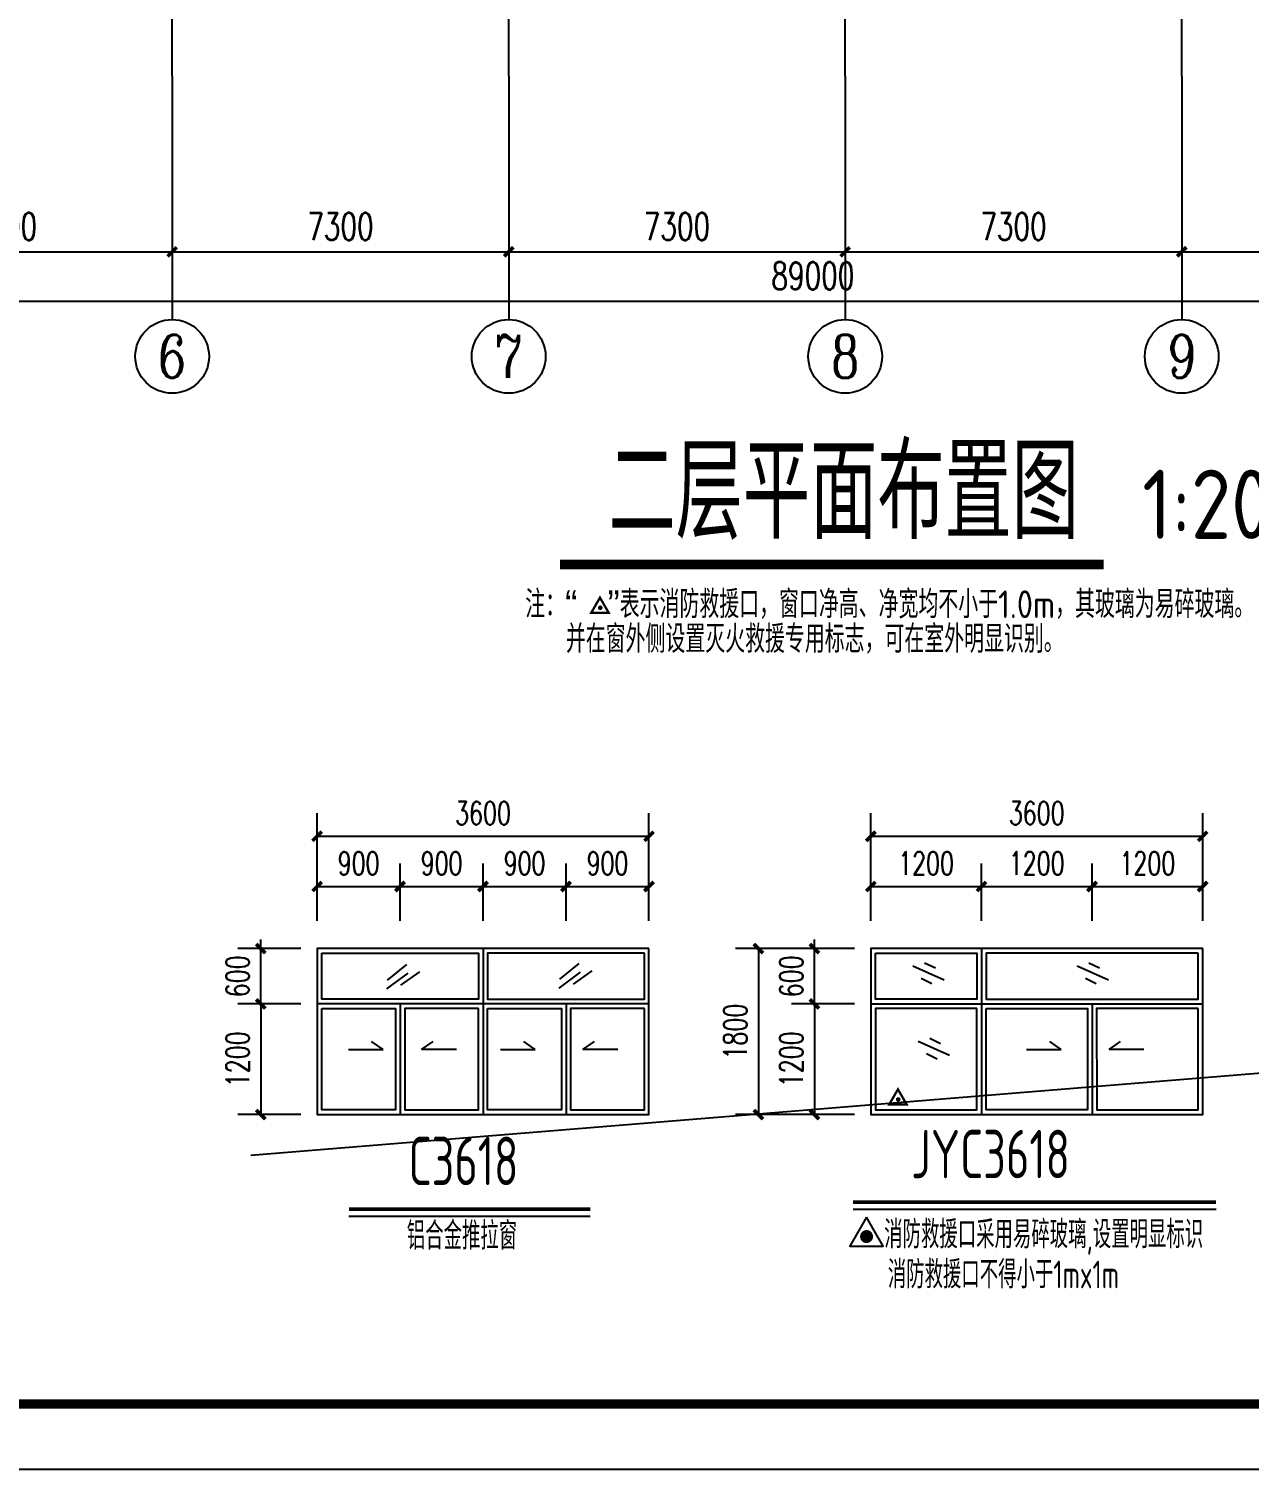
# Model space of a CAD drawing. Extents: x -89996 to 1006241, y -2176 to 440573.
# Drawn here: x 289552 to 316027, y 190896 to 222145 of the extents above; entities that cross this region are included whole.
import ezdxf
from ezdxf.enums import TextEntityAlignment as Align

# ---------------------------------------------------------------- set-up
doc = ezdxf.new("R2010")
doc.units = 0
doc.header["$LTSCALE"] = 1000
doc.header["$MEASUREMENT"] = 0
doc.linetypes.add('DOTE', pattern=[2.42, 2, -0.2, 0.02, -0.2])
for name, color, linetype in [('AXIS', 3, 'Continuous'), ('AXIS_TEXT', 7, 'Continuous'), ('DIM_SYMB', 3, 'Continuous'), ('DOTE', 1, 'DOTE'), ('Gzd', 1, 'Continuous'), ('PUB_TEXT', 7, 'Continuous'), ('PUB_TITLE', 4, 'Continuous'), ('REIN', 1, 'Continuous'), ('TEXT', 7, 'Continuous'), ('THICK', 6, 'Continuous'), ('THIN', 7, 'Continuous'), ('WALL', 9, 'Continuous')]:
    doc.layers.add(name, color=color, linetype=linetype)
doc.styles.add('-GBCBIGGBENOR', font='GBENOR.shx', dxfattribs={"bigfont": 'GBCBIG.shx'})
doc.styles.add('_TCH_AXIS', font='COMPLEX', dxfattribs={"bigfont": 'GBCBIG'})
doc.styles.add('_TCH_DIM_T3', font='SIMPLEX', dxfattribs={"width": 0.705882, "bigfont": 'GBCBIG'})
doc.styles.add('COMPLEX', font='COMPLEX')
doc.styles.get("Standard").update_dxf_attribs({"font": 'gbenor.shx', "bigfont": 'gbcbig.shx'})
doc.styles.add('标准字体', font='tssdeng.shx', dxfattribs={"width": 0.7, "bigfont": 'tssdchn.shx'})
doc.dimstyles.new('_TCH_ARCH&&200', dxfattribs={"dimtxt": 595, "dimasz": 200, "dimexe": 500, "dimexo": 600, "dimgap": 252.5, "dimtad": 1, "dimdec": 0, "dimzin": 0, "dimdsep": 46, "dimtxsty": '_TCH_DIM_T3', "dimblk": 'ARCHTICK', "dimcen": 0.09, "dimclrt": 7, "dimazin": 2, "dimtfac": 1, "dimtdec": 0, "dimtix": 1, "dimtmove": 2, "dimatfit": 3, "dimfxl": 0, "dimtolj": 1, "dimtzin": 0, "dimarcsym": 0})
doc.dimstyles.new('TCH-200-1', dxfattribs={"dimtxt": 595, "dimasz": 200, "dimexe": 500, "dimexo": 600, "dimgap": 252.5, "dimtad": 1, "dimdec": 0, "dimzin": 0, "dimdsep": 46, "dimtxsty": '_TCH_DIM_T3', "dimblk": 'ARCHTICK', "dimcen": 0.09, "dimclrd": 3, "dimclre": 3, "dimclrt": 7, "dimazin": 2, "dimtfac": 1, "dimtdec": 0, "dimtix": 1, "dimtmove": 2, "dimatfit": 3, "dimfxl": 0, "dimtolj": 1, "dimtzin": 0, "dimarcsym": 0})
doc.dimstyles.new('TCH-200-2', dxfattribs={"dimtxt": 500, "dimasz": 200, "dimexe": 500, "dimexo": 600, "dimgap": 252.5, "dimtad": 1, "dimdec": 0, "dimlfac": 0.5, "dimzin": 0, "dimdsep": 46, "dimtxsty": '_TCH_DIM_T3', "dimblk": 'ARCHTICK', "dimcen": 0.09, "dimclrd": 124, "dimclre": 124, "dimclrt": 7, "dimazin": 2, "dimtfac": 1, "dimtdec": 0, "dimtix": 1, "dimtmove": 2, "dimatfit": 3, "dimfxl": 0, "dimtolj": 1, "dimtzin": 0, "dimarcsym": 0})

# ---------------------------------------------------------------- blocks, each defined once
blk = doc.blocks.new('_AXISO')
blk.add_circle((0, 0), 0.5)
at = {"layer": 'AXIS_TEXT', "style": 'COMPLEX', "width": 1.041667}
blk.add_attdef('A', text='', height=0.56, dxfattribs=at).set_placement((-0.25, -0.28), (0.25, -0.28), align=Align.FIT)
blk = doc.blocks.new('_ArchTick')
at = {"color": 0, "linetype": 'ByBlock', "const_width": 0.4}
blk.add_lwpolyline([(-0.5, -0.5), (0.5, 0.5)], dxfattribs=at)
blk = doc.blocks.new('*D3009')
at = {"layer": 'AXIS', "color": 0, "lineweight": -2, "transparency": 16777216}
for p, q in [((24540, -627), (24540, -4337)), ((31840, -627), (31840, -4337)), ((24540, -3837), (31840, -3837))]:
    blk.add_line(p, q, dxfattribs=at)
at = {"layer": 'Defpoints', "color": 0, "transparency": 16777216}
for p in [(24540, -27), (31840, -27), (31840, -3837)]:
    blk.add_point(p, dxfattribs=at)
at = {"layer": 'AXIS', "color": 0, "lineweight": -2, "transparency": 16777216, "xscale": 200, "yscale": 200, "zscale": 200, "rotation": 180}
blk.add_blockref('_ArchTick', (24540, -3837), dxfattribs=at)
at = {"layer": 'AXIS', "color": 0, "lineweight": -2, "transparency": 16777216, "xscale": 200, "yscale": 200, "zscale": 200}
blk.add_blockref('_ArchTick', (31840, -3837), dxfattribs=at)
at = {"layer": 'AXIS', "color": 7, "transparency": 16777216, "insert": (28190, -3287), "char_height": 595, "attachment_point": 5, "style": '_TCH_DIM_T3'}
blk.add_mtext('\\A1;7300', dxfattribs=at)
blk = doc.blocks.new('*D3010')
at = {"layer": 'AXIS', "color": 0, "lineweight": -2, "transparency": 16777216}
for p, q in [((31840, -627), (31840, -4337)), ((39140, -627), (39140, -4337)), ((31840, -3837), (39140, -3837))]:
    blk.add_line(p, q, dxfattribs=at)
at = {"layer": 'Defpoints', "color": 0, "transparency": 16777216}
for p in [(31840, -27), (39140, -27), (39140, -3837)]:
    blk.add_point(p, dxfattribs=at)
at = {"layer": 'AXIS', "color": 0, "lineweight": -2, "transparency": 16777216, "xscale": 200, "yscale": 200, "zscale": 200, "rotation": 180}
blk.add_blockref('_ArchTick', (31840, -3837), dxfattribs=at)
at = {"layer": 'AXIS', "color": 0, "lineweight": -2, "transparency": 16777216, "xscale": 200, "yscale": 200, "zscale": 200}
blk.add_blockref('_ArchTick', (39140, -3837), dxfattribs=at)
at = {"layer": 'AXIS', "color": 7, "transparency": 16777216, "insert": (35490, -3287), "char_height": 595, "attachment_point": 5, "style": '_TCH_DIM_T3'}
blk.add_mtext('\\A1;7300', dxfattribs=at)
blk = doc.blocks.new('*D3011')
at = {"layer": 'AXIS', "color": 0, "lineweight": -2, "transparency": 16777216}
for p, q in [((39140, -627), (39140, -4337)), ((46440, -627), (46440, -4337)), ((39140, -3837), (46440, -3837))]:
    blk.add_line(p, q, dxfattribs=at)
at = {"layer": 'Defpoints', "color": 0, "transparency": 16777216}
for p in [(39140, -27), (46440, -27), (46440, -3837)]:
    blk.add_point(p, dxfattribs=at)
at = {"layer": 'AXIS', "color": 0, "lineweight": -2, "transparency": 16777216, "xscale": 200, "yscale": 200, "zscale": 200, "rotation": 180}
blk.add_blockref('_ArchTick', (39140, -3837), dxfattribs=at)
at = {"layer": 'AXIS', "color": 0, "lineweight": -2, "transparency": 16777216, "xscale": 200, "yscale": 200, "zscale": 200}
blk.add_blockref('_ArchTick', (46440, -3837), dxfattribs=at)
at = {"layer": 'AXIS', "color": 7, "transparency": 16777216, "insert": (42790, -3287), "char_height": 595, "attachment_point": 5, "style": '_TCH_DIM_T3'}
blk.add_mtext('\\A1;7300', dxfattribs=at)
blk = doc.blocks.new('*D3012')
at = {"layer": 'AXIS', "color": 0, "lineweight": -2, "transparency": 16777216}
for p, q in [((46440, -627), (46440, -4337)), ((53740, -627), (53740, -4337)), ((46440, -3837), (53740, -3837))]:
    blk.add_line(p, q, dxfattribs=at)
at = {"layer": 'Defpoints', "color": 0, "transparency": 16777216}
for p in [(46440, -27), (53740, -27), (53740, -3837)]:
    blk.add_point(p, dxfattribs=at)
at = {"layer": 'AXIS', "color": 0, "lineweight": -2, "transparency": 16777216, "xscale": 200, "yscale": 200, "zscale": 200, "rotation": 180}
blk.add_blockref('_ArchTick', (46440, -3837), dxfattribs=at)
at = {"layer": 'AXIS', "color": 0, "lineweight": -2, "transparency": 16777216, "xscale": 200, "yscale": 200, "zscale": 200}
blk.add_blockref('_ArchTick', (53740, -3837), dxfattribs=at)
at = {"layer": 'AXIS', "color": 7, "transparency": 16777216, "insert": (50090, -3287), "char_height": 595, "attachment_point": 5, "style": '_TCH_DIM_T3'}
blk.add_mtext('\\A1;7300', dxfattribs=at)
blk = doc.blocks.new('*D3013')
at = {"layer": 'AXIS', "color": 0, "lineweight": -2, "transparency": 16777216}
for p, q in [((53740, -627), (53740, -4337)), ((61040, -627), (61040, -4337)), ((53740, -3837), (61040, -3837))]:
    blk.add_line(p, q, dxfattribs=at)
at = {"layer": 'Defpoints', "color": 0, "transparency": 16777216}
for p in [(53740, -27), (61040, -27), (61040, -3837)]:
    blk.add_point(p, dxfattribs=at)
at = {"layer": 'AXIS', "color": 0, "lineweight": -2, "transparency": 16777216, "xscale": 200, "yscale": 200, "zscale": 200, "rotation": 180}
blk.add_blockref('_ArchTick', (53740, -3837), dxfattribs=at)
at = {"layer": 'AXIS', "color": 0, "lineweight": -2, "transparency": 16777216, "xscale": 200, "yscale": 200, "zscale": 200}
blk.add_blockref('_ArchTick', (61040, -3837), dxfattribs=at)
at = {"layer": 'AXIS', "color": 7, "transparency": 16777216, "insert": (57390, -3287), "char_height": 595, "attachment_point": 5, "style": '_TCH_DIM_T3'}
blk.add_mtext('\\A1;7300', dxfattribs=at)
blk = doc.blocks.new('*D57')
at = {"layer": 'Defpoints', "color": 0, "transparency": 16777216}
for p in [(262062, 222145), (351062, 222145), (351062, 216237)]:
    blk.add_point(p, dxfattribs=at)
at = {"layer": 'WALL', "color": 3, "lineweight": -2, "transparency": 16777216}
for p, q in [((262062, 221545), (262062, 215737)), ((351062, 221545), (351062, 215737)), ((262062, 216237), (351062, 216237))]:
    blk.add_line(p, q, dxfattribs=at)
at = {"layer": 'WALL', "color": 3, "lineweight": -2, "transparency": 16777216, "xscale": 200, "yscale": 200, "zscale": 200, "rotation": 180}
blk.add_blockref('_ArchTick', (262062, 216237), dxfattribs=at)
at = {"layer": 'WALL', "color": 3, "lineweight": -2, "transparency": 16777216, "xscale": 200, "yscale": 200, "zscale": 200}
blk.add_blockref('_ArchTick', (351062, 216237), dxfattribs=at)
at = {"layer": 'WALL', "color": 7, "transparency": 16777216, "insert": (306562, 216787), "char_height": 595, "attachment_point": 5, "style": '_TCH_DIM_T3'}
blk.add_mtext('\\A1;89000', dxfattribs=at)
blk = doc.blocks.new('A$C4C406FEF')
for p, q in [((2000, 1800), (2000, 0)), ((1169, 1627), (960, 1459)), ((3038, 1637), (2829, 1469)), ((1183, 1535), (953, 1362)), ((1312, 1549), (1106, 1403)), ((3052, 1546), (2822, 1372)), ((3181, 1560), (2976, 1413)), ((3800, 1200), (200, 1200)), ((1100, 1200), (1100, 0)), ((2900, 1200), (2900, 0)), ((916, 707), (791, 792)), ((1334, 707), (1459, 792)), ((2566, 707), (2441, 792)), ((3084, 707), (3209, 792)), ((539, 707), (916, 707)), ((1711, 707), (1334, 707)), ((2189, 707), (2566, 707)), ((3461, 707), (3084, 707))]:
    blk.add_line(p, q)
for points in [[(3800, 1800), (200, 1800), (200, 0), (3800, 0)], [(250, 1750), (1950, 1750), (1950, 1250), (250, 1250)], [(3750, 1750), (2050, 1750), (2050, 1250), (3750, 1250)], [(250, 1150), (1050, 1150), (1050, 50), (250, 50)], [(1950, 1150), (1150, 1150), (1150, 50), (1950, 50)], [(2050, 1150), (2850, 1150), (2850, 50), (2050, 50)], [(3750, 1150), (2950, 1150), (2950, 50), (3750, 50)]]:
    blk.add_lwpolyline(points, close=True)
blk = doc.blocks.new('*D257')
at = {"layer": 'AXIS', "color": 124, "linetype": 'ByBlock', "lineweight": -2, "transparency": 16777216}
for p, q in [((295451, 200990), (294083, 200990)), ((294583, 200990), (294583, 198590)), ((295451, 198590), (294083, 198590))]:
    blk.add_line(p, q, dxfattribs=at)
at = {"layer": 'Defpoints', "color": 0, "linetype": 'ByBlock', "transparency": 16777216}
for p in [(296051, 200990), (294583, 198590), (296051, 198590)]:
    blk.add_point(p, dxfattribs=at)
at = {"layer": 'AXIS', "color": 124, "linetype": 'ByBlock', "lineweight": -2, "transparency": 16777216, "xscale": 200, "yscale": 200, "zscale": 200}
for p, rotation in [((294583, 200990), 90), ((294583, 198590), 270)]:
    blk.add_blockref('_ArchTick', p, dxfattribs=dict(at, rotation=rotation))
at = {"layer": 'AXIS', "color": 7, "linetype": 'ByBlock', "transparency": 16777216, "insert": (294080, 199790), "char_height": 500, "attachment_point": 5, "rotation": 90, "style": '_TCH_DIM_T3'}
blk.add_mtext('\\A1;1200', dxfattribs=at)
blk = doc.blocks.new('*D258')
at = {"layer": 'AXIS', "color": 124, "linetype": 'ByBlock', "lineweight": -2, "transparency": 16777216}
for p, q in [((295451, 202190), (294083, 202190)), ((294583, 202190), (294583, 202390)), ((294583, 200990), (294583, 202190)), ((295451, 200990), (294083, 200990)), ((294583, 200990), (294583, 200790))]:
    blk.add_line(p, q, dxfattribs=at)
at = {"layer": 'Defpoints', "color": 0, "linetype": 'ByBlock', "transparency": 16777216}
for p in [(294583, 202190), (296051, 202190), (296051, 200990)]:
    blk.add_point(p, dxfattribs=at)
at = {"layer": 'AXIS', "color": 124, "linetype": 'ByBlock', "lineweight": -2, "transparency": 16777216, "xscale": 200, "yscale": 200, "zscale": 200}
for p, rotation in [((294583, 202190), 270), ((294583, 200990), 90)]:
    blk.add_blockref('_ArchTick', p, dxfattribs=dict(at, rotation=rotation))
at = {"layer": 'AXIS', "color": 7, "linetype": 'ByBlock', "transparency": 16777216, "insert": (294080, 201590), "char_height": 500, "attachment_point": 5, "rotation": 90, "style": '_TCH_DIM_T3'}
blk.add_mtext('\\A1;600', dxfattribs=at)
blk = doc.blocks.new('*D259')
at = {"layer": 'AXIS', "color": 124, "linetype": 'ByBlock', "lineweight": -2, "transparency": 16777216}
for p, q in [((295806, 202790), (295806, 204037)), ((297606, 202790), (297606, 204037)), ((295806, 203537), (297606, 203537))]:
    blk.add_line(p, q, dxfattribs=at)
at = {"layer": 'Defpoints', "color": 0, "linetype": 'ByBlock', "transparency": 16777216}
for p in [(297606, 203537), (295806, 202190), (297606, 202190)]:
    blk.add_point(p, dxfattribs=at)
at = {"layer": 'AXIS', "color": 124, "linetype": 'ByBlock', "lineweight": -2, "transparency": 16777216, "xscale": 200, "yscale": 200, "zscale": 200, "rotation": 180}
blk.add_blockref('_ArchTick', (295806, 203537), dxfattribs=at)
at = {"layer": 'AXIS', "color": 124, "linetype": 'ByBlock', "lineweight": -2, "transparency": 16777216, "xscale": 200, "yscale": 200, "zscale": 200}
blk.add_blockref('_ArchTick', (297606, 203537), dxfattribs=at)
at = {"layer": 'AXIS', "color": 7, "linetype": 'ByBlock', "transparency": 16777216, "insert": (296706, 204040), "char_height": 500, "attachment_point": 5, "style": '_TCH_DIM_T3'}
blk.add_mtext('\\A1;900', dxfattribs=at)
blk = doc.blocks.new('*D260')
at = {"layer": 'AXIS', "color": 124, "linetype": 'ByBlock', "lineweight": -2, "transparency": 16777216}
for p, q in [((297606, 202790), (297606, 204037)), ((299406, 202790), (299406, 204037)), ((297606, 203537), (299406, 203537))]:
    blk.add_line(p, q, dxfattribs=at)
at = {"layer": 'Defpoints', "color": 0, "linetype": 'ByBlock', "transparency": 16777216}
for p in [(299406, 203537), (297606, 202190), (299406, 202190)]:
    blk.add_point(p, dxfattribs=at)
at = {"layer": 'AXIS', "color": 124, "linetype": 'ByBlock', "lineweight": -2, "transparency": 16777216, "xscale": 200, "yscale": 200, "zscale": 200, "rotation": 180}
blk.add_blockref('_ArchTick', (297606, 203537), dxfattribs=at)
at = {"layer": 'AXIS', "color": 124, "linetype": 'ByBlock', "lineweight": -2, "transparency": 16777216, "xscale": 200, "yscale": 200, "zscale": 200}
blk.add_blockref('_ArchTick', (299406, 203537), dxfattribs=at)
at = {"layer": 'AXIS', "color": 7, "linetype": 'ByBlock', "transparency": 16777216, "insert": (298506, 204040), "char_height": 500, "attachment_point": 5, "style": '_TCH_DIM_T3'}
blk.add_mtext('\\A1;900', dxfattribs=at)
blk = doc.blocks.new('*D261')
at = {"layer": 'AXIS', "color": 124, "linetype": 'ByBlock', "lineweight": -2, "transparency": 16777216}
for p, q in [((295806, 202790), (295806, 205127)), ((303006, 202790), (303006, 205127)), ((295806, 204627), (303006, 204627))]:
    blk.add_line(p, q, dxfattribs=at)
at = {"layer": 'Defpoints', "color": 0, "linetype": 'ByBlock', "transparency": 16777216}
for p in [(303006, 204627), (295806, 202190), (303006, 202190)]:
    blk.add_point(p, dxfattribs=at)
at = {"layer": 'AXIS', "color": 124, "linetype": 'ByBlock', "lineweight": -2, "transparency": 16777216, "xscale": 200, "yscale": 200, "zscale": 200, "rotation": 180}
blk.add_blockref('_ArchTick', (295806, 204627), dxfattribs=at)
at = {"layer": 'AXIS', "color": 124, "linetype": 'ByBlock', "lineweight": -2, "transparency": 16777216, "xscale": 200, "yscale": 200, "zscale": 200}
blk.add_blockref('_ArchTick', (303006, 204627), dxfattribs=at)
at = {"layer": 'AXIS', "color": 7, "linetype": 'ByBlock', "transparency": 16777216, "insert": (299406, 205129), "char_height": 500, "attachment_point": 5, "style": '_TCH_DIM_T3'}
blk.add_mtext('\\A1;3600', dxfattribs=at)
blk = doc.blocks.new('*D262')
at = {"layer": 'AXIS', "color": 124, "linetype": 'ByBlock', "lineweight": -2, "transparency": 16777216}
for p, q in [((299406, 202790), (299406, 204037)), ((301206, 202790), (301206, 204037)), ((299406, 203537), (301206, 203537))]:
    blk.add_line(p, q, dxfattribs=at)
at = {"layer": 'Defpoints', "color": 0, "linetype": 'ByBlock', "transparency": 16777216}
for p in [(301206, 203537), (299406, 202190), (301206, 202190)]:
    blk.add_point(p, dxfattribs=at)
at = {"layer": 'AXIS', "color": 124, "linetype": 'ByBlock', "lineweight": -2, "transparency": 16777216, "xscale": 200, "yscale": 200, "zscale": 200, "rotation": 180}
blk.add_blockref('_ArchTick', (299406, 203537), dxfattribs=at)
at = {"layer": 'AXIS', "color": 124, "linetype": 'ByBlock', "lineweight": -2, "transparency": 16777216, "xscale": 200, "yscale": 200, "zscale": 200}
blk.add_blockref('_ArchTick', (301206, 203537), dxfattribs=at)
at = {"layer": 'AXIS', "color": 7, "linetype": 'ByBlock', "transparency": 16777216, "insert": (300306, 204040), "char_height": 500, "attachment_point": 5, "style": '_TCH_DIM_T3'}
blk.add_mtext('\\A1;900', dxfattribs=at)
blk = doc.blocks.new('*D263')
at = {"layer": 'AXIS', "color": 124, "linetype": 'ByBlock', "lineweight": -2, "transparency": 16777216}
for p, q in [((301206, 202790), (301206, 204037)), ((303006, 202790), (303006, 204037)), ((301206, 203537), (303006, 203537))]:
    blk.add_line(p, q, dxfattribs=at)
at = {"layer": 'Defpoints', "color": 0, "linetype": 'ByBlock', "transparency": 16777216}
for p in [(303006, 203537), (301206, 202190), (303006, 202190)]:
    blk.add_point(p, dxfattribs=at)
at = {"layer": 'AXIS', "color": 124, "linetype": 'ByBlock', "lineweight": -2, "transparency": 16777216, "xscale": 200, "yscale": 200, "zscale": 200, "rotation": 180}
blk.add_blockref('_ArchTick', (301206, 203537), dxfattribs=at)
at = {"layer": 'AXIS', "color": 124, "linetype": 'ByBlock', "lineweight": -2, "transparency": 16777216, "xscale": 200, "yscale": 200, "zscale": 200}
blk.add_blockref('_ArchTick', (303006, 203537), dxfattribs=at)
at = {"layer": 'AXIS', "color": 7, "linetype": 'ByBlock', "transparency": 16777216, "insert": (302106, 204040), "char_height": 500, "attachment_point": 5, "style": '_TCH_DIM_T3'}
blk.add_mtext('\\A1;900', dxfattribs=at)
blk = doc.blocks.new('*D228')
at = {"layer": 'AXIS', "color": 124, "linetype": 'ByBlock', "lineweight": -2, "transparency": 16777216}
for p, q in [((307462, 200990), (306094, 200990)), ((306594, 200990), (306594, 198590)), ((307462, 198590), (306094, 198590))]:
    blk.add_line(p, q, dxfattribs=at)
at = {"layer": 'Defpoints', "color": 0, "linetype": 'ByBlock', "transparency": 16777216}
for p in [(308062, 200990), (306594, 198590), (308062, 198590)]:
    blk.add_point(p, dxfattribs=at)
at = {"layer": 'AXIS', "color": 124, "linetype": 'ByBlock', "lineweight": -2, "transparency": 16777216, "xscale": 200, "yscale": 200, "zscale": 200}
for p, rotation in [((306594, 200990), 90), ((306594, 198590), 270)]:
    blk.add_blockref('_ArchTick', p, dxfattribs=dict(at, rotation=rotation))
at = {"layer": 'AXIS', "color": 7, "linetype": 'ByBlock', "transparency": 16777216, "insert": (306092, 199790), "char_height": 500, "attachment_point": 5, "rotation": 90, "style": '_TCH_DIM_T3'}
blk.add_mtext('\\A1;1200', dxfattribs=at)
blk = doc.blocks.new('*D229')
at = {"layer": 'AXIS', "color": 124, "linetype": 'ByBlock', "lineweight": -2, "transparency": 16777216}
for p, q in [((307462, 202190), (306094, 202190)), ((306594, 202190), (306594, 202390)), ((306594, 200990), (306594, 202190)), ((307462, 200990), (306094, 200990)), ((306594, 200990), (306594, 200790))]:
    blk.add_line(p, q, dxfattribs=at)
at = {"layer": 'Defpoints', "color": 0, "linetype": 'ByBlock', "transparency": 16777216}
for p in [(306594, 202190), (308062, 202190), (308062, 200990)]:
    blk.add_point(p, dxfattribs=at)
at = {"layer": 'AXIS', "color": 124, "linetype": 'ByBlock', "lineweight": -2, "transparency": 16777216, "xscale": 200, "yscale": 200, "zscale": 200}
for p, rotation in [((306594, 202190), 270), ((306594, 200990), 90)]:
    blk.add_blockref('_ArchTick', p, dxfattribs=dict(at, rotation=rotation))
at = {"layer": 'AXIS', "color": 7, "linetype": 'ByBlock', "transparency": 16777216, "insert": (306092, 201590), "char_height": 500, "attachment_point": 5, "rotation": 90, "style": '_TCH_DIM_T3'}
blk.add_mtext('\\A1;600', dxfattribs=at)
blk = doc.blocks.new('*D230')
at = {"layer": 'AXIS', "color": 124, "linetype": 'ByBlock', "lineweight": -2, "transparency": 16777216}
for p, q in [((307310, 202190), (304881, 202190)), ((305381, 202190), (305381, 198590)), ((307310, 198590), (304881, 198590))]:
    blk.add_line(p, q, dxfattribs=at)
at = {"layer": 'Defpoints', "color": 0, "linetype": 'ByBlock', "transparency": 16777216}
for p in [(307910, 202190), (305381, 198590), (307910, 198590)]:
    blk.add_point(p, dxfattribs=at)
at = {"layer": 'AXIS', "color": 124, "linetype": 'ByBlock', "lineweight": -2, "transparency": 16777216, "xscale": 200, "yscale": 200, "zscale": 200}
for p, rotation in [((305381, 202190), 90), ((305381, 198590), 270)]:
    blk.add_blockref('_ArchTick', p, dxfattribs=dict(at, rotation=rotation))
at = {"layer": 'AXIS', "color": 7, "linetype": 'ByBlock', "transparency": 16777216, "insert": (304878, 200390), "char_height": 500, "attachment_point": 5, "rotation": 90, "style": '_TCH_DIM_T3'}
blk.add_mtext('\\A1;1800', dxfattribs=at)
blk = doc.blocks.new('*D231')
at = {"layer": 'AXIS', "color": 124, "linetype": 'ByBlock', "lineweight": -2, "transparency": 16777216}
for p, q in [((307818, 202790), (307818, 204037)), ((310218, 202790), (310218, 204037)), ((307818, 203537), (310218, 203537))]:
    blk.add_line(p, q, dxfattribs=at)
at = {"layer": 'Defpoints', "color": 0, "linetype": 'ByBlock', "transparency": 16777216}
for p in [(310218, 203537), (307818, 202190), (310218, 202190)]:
    blk.add_point(p, dxfattribs=at)
at = {"layer": 'AXIS', "color": 124, "linetype": 'ByBlock', "lineweight": -2, "transparency": 16777216, "xscale": 200, "yscale": 200, "zscale": 200, "rotation": 180}
blk.add_blockref('_ArchTick', (307818, 203537), dxfattribs=at)
at = {"layer": 'AXIS', "color": 124, "linetype": 'ByBlock', "lineweight": -2, "transparency": 16777216, "xscale": 200, "yscale": 200, "zscale": 200}
blk.add_blockref('_ArchTick', (310218, 203537), dxfattribs=at)
at = {"layer": 'AXIS', "color": 7, "linetype": 'ByBlock', "transparency": 16777216, "insert": (309018, 204040), "char_height": 500, "attachment_point": 5, "style": '_TCH_DIM_T3'}
blk.add_mtext('\\A1;1200', dxfattribs=at)
blk = doc.blocks.new('*D232')
at = {"layer": 'AXIS', "color": 124, "linetype": 'ByBlock', "lineweight": -2, "transparency": 16777216}
for p, q in [((307818, 202790), (307818, 205127)), ((315018, 202790), (315018, 205127)), ((307818, 204627), (315018, 204627))]:
    blk.add_line(p, q, dxfattribs=at)
at = {"layer": 'Defpoints', "color": 0, "linetype": 'ByBlock', "transparency": 16777216}
for p in [(315018, 204627), (307818, 202190), (315018, 202190)]:
    blk.add_point(p, dxfattribs=at)
at = {"layer": 'AXIS', "color": 124, "linetype": 'ByBlock', "lineweight": -2, "transparency": 16777216, "xscale": 200, "yscale": 200, "zscale": 200, "rotation": 180}
blk.add_blockref('_ArchTick', (307818, 204627), dxfattribs=at)
at = {"layer": 'AXIS', "color": 124, "linetype": 'ByBlock', "lineweight": -2, "transparency": 16777216, "xscale": 200, "yscale": 200, "zscale": 200}
blk.add_blockref('_ArchTick', (315018, 204627), dxfattribs=at)
at = {"layer": 'AXIS', "color": 7, "linetype": 'ByBlock', "transparency": 16777216, "insert": (311418, 205129), "char_height": 500, "attachment_point": 5, "style": '_TCH_DIM_T3'}
blk.add_mtext('\\A1;3600', dxfattribs=at)
blk = doc.blocks.new('*D233')
at = {"layer": 'AXIS', "color": 124, "linetype": 'ByBlock', "lineweight": -2, "transparency": 16777216}
for p, q in [((310218, 202790), (310218, 204037)), ((312618, 202790), (312618, 204037)), ((310218, 203537), (312618, 203537))]:
    blk.add_line(p, q, dxfattribs=at)
at = {"layer": 'Defpoints', "color": 0, "linetype": 'ByBlock', "transparency": 16777216}
for p in [(312618, 203537), (310218, 202190), (312618, 202190)]:
    blk.add_point(p, dxfattribs=at)
at = {"layer": 'AXIS', "color": 124, "linetype": 'ByBlock', "lineweight": -2, "transparency": 16777216, "xscale": 200, "yscale": 200, "zscale": 200, "rotation": 180}
blk.add_blockref('_ArchTick', (310218, 203537), dxfattribs=at)
at = {"layer": 'AXIS', "color": 124, "linetype": 'ByBlock', "lineweight": -2, "transparency": 16777216, "xscale": 200, "yscale": 200, "zscale": 200}
blk.add_blockref('_ArchTick', (312618, 203537), dxfattribs=at)
at = {"layer": 'AXIS', "color": 7, "linetype": 'ByBlock', "transparency": 16777216, "insert": (311418, 204040), "char_height": 500, "attachment_point": 5, "style": '_TCH_DIM_T3'}
blk.add_mtext('\\A1;1200', dxfattribs=at)
blk = doc.blocks.new('*D234')
at = {"layer": 'AXIS', "color": 124, "linetype": 'ByBlock', "lineweight": -2, "transparency": 16777216}
for p, q in [((312618, 202790), (312618, 204037)), ((315018, 202790), (315018, 204037)), ((312618, 203537), (315018, 203537))]:
    blk.add_line(p, q, dxfattribs=at)
at = {"layer": 'Defpoints', "color": 0, "linetype": 'ByBlock', "transparency": 16777216}
for p in [(315018, 203537), (312618, 202190), (315018, 202190)]:
    blk.add_point(p, dxfattribs=at)
at = {"layer": 'AXIS', "color": 124, "linetype": 'ByBlock', "lineweight": -2, "transparency": 16777216, "xscale": 200, "yscale": 200, "zscale": 200, "rotation": 180}
blk.add_blockref('_ArchTick', (312618, 203537), dxfattribs=at)
at = {"layer": 'AXIS', "color": 124, "linetype": 'ByBlock', "lineweight": -2, "transparency": 16777216, "xscale": 200, "yscale": 200, "zscale": 200}
blk.add_blockref('_ArchTick', (315018, 203537), dxfattribs=at)
at = {"layer": 'AXIS', "color": 7, "linetype": 'ByBlock', "transparency": 16777216, "insert": (313818, 204040), "char_height": 500, "attachment_point": 5, "style": '_TCH_DIM_T3'}
blk.add_mtext('\\A1;1200', dxfattribs=at)
blk = doc.blocks.new('A$C3A647AB8')
at = {"layer": 'AXIS'}
for p, q in [((31840, -26.8), (31840, -5307.8)), ((39140, -26.8), (39140, -5307.8)), ((46440, -26.8), (46440, -5307.8)), ((53740, -26.8), (53740, -5307.8))]:
    blk.add_line(p, q, dxfattribs=at)
at = {"layer": 'DOTE'}
for p, q in [((31840, -26.8), (31840, 41826.8)), ((39140, -26.8), (39140, 41826.8)), ((46440, -26.8), (46440, 41826.8)), ((53740, -26.8), (53740, 41826.8))]:
    blk.add_line(p, q, dxfattribs=at)
at = {"layer": 'AXIS'}
ref = blk.add_blockref('_AXISO', (31840, -6107.8), dxfattribs=dict(at, xscale=1600, yscale=1600, zscale=1600))
ref.add_attrib('A', '6', dxfattribs={"layer": 'AXIS_TEXT', "height": 931.9, "style": '_TCH_AXIS'}).set_placement((31529.4, -6573.7), (32150.6, -6573.7), align=Align.FIT)
ref = blk.add_blockref('_AXISO', (39140, -6107.8), dxfattribs=dict(at, xscale=1600, yscale=1600, zscale=1600))
ref.add_attrib('A', '7', dxfattribs={"layer": 'AXIS_TEXT', "height": 931.9, "style": '_TCH_AXIS'}).set_placement((38829.4, -6573.7), (39450.6, -6573.7), align=Align.FIT)
ref = blk.add_blockref('_AXISO', (46440, -6107.8), dxfattribs=dict(at, xscale=1600, yscale=1600, zscale=1600))
ref.add_attrib('A', '8', dxfattribs={"layer": 'AXIS_TEXT', "height": 931.9, "style": '_TCH_AXIS'}).set_placement((46129.4, -6573.7), (46750.6, -6573.7), align=Align.FIT)
ref = blk.add_blockref('_AXISO', (53740, -6107.8), dxfattribs=dict(at, xscale=1600, yscale=1600, zscale=1600))
ref.add_attrib('A', '9', dxfattribs={"layer": 'AXIS_TEXT', "height": 931.9, "style": '_TCH_AXIS'}).set_placement((53429.4, -6573.7), (54050.6, -6573.7), align=Align.FIT)
for p1, p2, picture, middle in [((24540, -26.8), (31840, -26.8), '*D3009', (28190, -3286.6)), ((31840, -26.8), (39140, -26.8), '*D3010', (35490, -3286.6)), ((39140, -26.8), (46440, -26.8), '*D3011', (42790, -3286.6)), ((46440, -26.8), (53740, -26.8), '*D3012', (50090, -3286.6)), ((53740, -26.8), (61040, -26.8), '*D3013', (57390, -3286.6))]:
    dim = blk.add_aligned_dim(p1=p1, p2=p2, distance=-3809.8, dimstyle='_TCH_ARCH&&200', dxfattribs=at)
    dim.commit()
    dim.dimension.update_dxf_attribs({"geometry": picture, "text_midpoint": middle})

msp = doc.modelspace()

# ---------------------------------------------------------------- linework, layer by layer
for p, q in [((294367.92, 197711.78), (366794.07, 203609.43)), ((310217.72, 202190.19), (310217.75, 198590.2)), ((308982.56, 201883.91), (309217.88, 201769.78)), ((312547.15, 201883.91), (312782.47, 201769.78)), ((308733.3, 201819.81), (309409.93, 201514.59)), ((312297.89, 201819.81), (312974.52, 201514.59)), ((308910.16, 201548.11), (309145.48, 201433.98)), ((312474.75, 201548.11), (312710.07, 201433.98)), ((307817.74, 200990.2), (315017.8, 200990.2)), ((312617.72, 200990.22), (312617.76, 198590.22)), ((308846.83, 200183.51), (309523.45, 199878.29)), ((309096.08, 200247.6), (309331.41, 200133.48)), ((311196.22, 200004.38), (311949.61, 200004.39)), ((311949.61, 200004.39), (311699.93, 200173.28)), ((312986.38, 200004.4), (313236.05, 200173.3)), ((313739.77, 200004.41), (312986.38, 200004.4)), ((309023.69, 199911.8), (309259.01, 199797.68))]:
    msp.add_line(p, q)
for points in [[(315017.8, 202190.19), (307817.74, 202190.19), (307817.74, 198590.2), (315017.8, 198590.2)], [(307916.96, 202090.19), (310117.08, 202090.17), (310117.08, 201090.17), (307916.96, 201090.19)], [(314918.51, 202090.25), (310318.35, 202090.17), (310318.37, 201090.17), (314918.53, 201090.25)], [(310117.75, 200890.19), (307917.62, 200890.19), (307917.62, 198690.2), (310117.75, 198690.2)], [(310317.7, 200890.19), (312517.72, 200890.22), (312517.76, 198690.22), (310317.74, 198690.2)], [(314917.87, 200890.24), (312717.72, 200890.22), (312717.76, 198690.22), (314917.91, 198690.25)]]:
    msp.add_lwpolyline(points, close=True)
at = {"layer": 'DIM_SYMB', "const_width": 210}
msp.add_lwpolyline([(301075.02, 210525.24), (312866.3, 210525.24)], dxfattribs=at)
at = {"layer": 'Gzd'}
msp.add_lwpolyline([(307724.44, 196364.97), (307361.41, 195736.19), (308087.47, 195736.19)], close=True, dxfattribs=at)
at = {"layer": 'PUB_TITLE'}
msp.add_lwpolyline([(242853.86, 190896.12), (391453.86, 190896.12), (391453.86, 274896.12), (242853.86, 274896.12)], close=True, dxfattribs=at)
at = {"layer": 'PUB_TITLE', "const_width": 200}
msp.add_lwpolyline([(246389.21, 192310.26), (246389.21, 273481.97), (390039.72, 273481.97), (390039.72, 192310.26)], close=True, dxfattribs=at)
at = {"layer": 'REIN', "const_width": 50, "elevation": -669.48}
msp.add_lwpolyline([(301942.62, 209804.49), (301750.87, 209472.38), (302134.36, 209472.38)], close=True, dxfattribs=at)
msp.add_lwpolyline([(301923.9, 209584.16, 1), (301973.9, 209584.16, 1)], format="xyb", close=True, dxfattribs=at)
at = {"layer": 'REIN', "const_width": 50}
msp.add_lwpolyline([(308406.52, 199137.42), (308214.77, 198805.31), (308598.26, 198805.31)], close=True, dxfattribs=at)
at = {"layer": 'REIN'}
for points, const_width in [([(308387.8, 198917.1, 1), (308437.8, 198917.1, 1)], 50), ([(307655.86, 195942.98, 1), (307796.48, 195942.98, 1)], 140.62)]:
    msp.add_lwpolyline(points, format="xyb", close=True, dxfattribs=dict(at, const_width=const_width))
at = {"layer": 'THICK', "linetype": 'ByBlock', "const_width": 75}
for points in [[(296497.92, 196537.9), (301731.66, 196537.9)], [(307432.84, 196687.9), (315310.05, 196687.9)]]:
    msp.add_lwpolyline(points, dxfattribs=at)
at = {"layer": 'THIN', "linetype": 'ByBlock'}
for points in [[(296497.92, 196387.9), (301731.66, 196387.9)], [(307432.84, 196537.9), (315310.05, 196537.9)]]:
    msp.add_lwpolyline(points, dxfattribs=at)

# ---------------------------------------------------------------- block references
at = {"xscale": 2, "yscale": 2, "zscale": 2}
msp.add_blockref('A$C4C406FEF', (295405.82, 198590.2), dxfattribs=at)
at = {"layer": 'WALL'}
msp.add_blockref('A$C3A647AB8', (260822.14, 221145.09), dxfattribs=at)

# ---------------------------------------------------------------- texts
at = {"layer": 'PUB_TEXT'}
for s, height, p in [('二层平面布置图', 2025.532, (302125.02, 211079.28)), ('1:200', 1500, (313706.3, 211079.28))]:
    msp.add_text(s, height=height, dxfattribs=at).set_placement(p)
at = {"layer": 'PUB_TEXT', "style": '-GBCBIGGBENOR'}
for s, p in [('注：“  ”表示消防救援口，窗口净高、净宽均不小于1.0m，其玻璃为易碎玻璃。', (300322.1, 209360.96, -334.74)), ('并在窗外侧设置灭火救援专用标志，可在室外明显识别。', (301202.86, 208607.03, -1004.21))]:
    msp.add_text(s, height=600, dxfattribs=at).set_placement(p)
at = {"layer": 'PUB_TEXT', "style": '标准字体', "width": 0.7}
msp.add_text('铝合金推拉窗', height=600, dxfattribs=at).set_placement((297752.57, 195480.41), align=Align.BOTTOM_LEFT)
for s, p in [('消防救援口采用易碎玻璃,设置明显标识', (308108.15, 195688.86, -216.97)), ('消防救援口不得小于1mx1m', (308186.5, 194820.02, -216.97))]:
    msp.add_text(s, height=600, dxfattribs=at).set_placement(p)
at = {"layer": 'TEXT', "linetype": 'ByBlock', "style": '标准字体', "width": 0.7}
for s, p in [('JYC3618', (308697.6, 196892.92)), ('C3618', (297788.14, 196742.92))]:
    msp.add_text(s, height=1050, dxfattribs=at).set_placement(p, align=Align.BOTTOM_LEFT)

# ---------------------------------------------------------------- dimensions: what is measured, and where the dimension line sits
at = {"layer": 'AXIS', "linetype": 'ByBlock'}
for base, p1, p2, picture, middle in [((303006, 204626.83), (295805.94, 202190.19), (303006, 202190.19), '*D261', (299405.97, 205129.33)), ((315017.8, 204626.83), (307817.74, 202190.19), (315017.8, 202190.19), '*D232', (311417.77, 205129.33)), ((297605.94, 203537.46), (295805.94, 202190.19), (297605.94, 202190.19), '*D259', (296705.94, 204039.96)), ((299405.97, 203537.46), (297605.94, 202190.19), (299405.97, 202190.19), '*D260', (298505.95, 204039.96)), ((301205.99, 203537.46), (299405.97, 202190.19), (301205.99, 202190.17), '*D262', (300305.98, 204039.96)), ((303006, 203537.46), (301205.99, 202190.17), (303006, 202190.19), '*D263', (302106, 204039.96)), ((310217.75, 203537.46), (307817.74, 202190.19), (310217.75, 202190.19), '*D231', (309017.74, 204039.96)), ((312617.76, 203537.46), (310217.75, 202190.19), (312617.76, 202190.17), '*D233', (311417.75, 204039.96)), ((315017.8, 203537.46), (312617.76, 202190.17), (315017.8, 202190.19), '*D234', (313817.78, 204039.96))]:
    dim = msp.add_linear_dim(base=base, p1=p1, p2=p2, dimstyle='TCH-200-2', dxfattribs=at)
    dim.commit()
    dim.dimension.update_dxf_attribs({"geometry": picture, "text_midpoint": middle})
for base, p1, p2, angle, picture, middle in [((294582.6, 202190.19), (296050.54, 200990.2), (296050.54, 202190.19), 270, '*D258', (294080.1, 201590.19)), ((305380.58, 198590.19), (307909.52, 202190.2), (307909.52, 198590.19), 90, '*D230', (304878.08, 200390.19)), ((306594.4, 202190.19), (308062.34, 200990.2), (308062.34, 202190.19), 270, '*D229', (306091.9, 201590.19)), ((294582.6, 198590.2), (296050.54, 200990.2), (296050.54, 198590.2), 90, '*D257', (294080.1, 199790.2)), ((306594.4, 198590.2), (308062.34, 200990.2), (308062.34, 198590.2), 90, '*D228', (306091.9, 199790.2))]:
    dim = msp.add_linear_dim(base=base, p1=p1, p2=p2, angle=angle, dimstyle='TCH-200-2', dxfattribs=at)
    dim.commit()
    dim.dimension.update_dxf_attribs({"geometry": picture, "text_midpoint": middle})
at = {"layer": 'WALL'}
dim = msp.add_linear_dim(base=(351062.13, 216236.55), p1=(262062.13, 222145.09), p2=(351062.13, 222145.09), dimstyle='TCH-200-1', dxfattribs=at)
dim.commit()
dim.dimension.update_dxf_attribs({"geometry": '*D57', "text_midpoint": (306562.13, 216786.55)})

doc.saveas('drawing.dxf')
